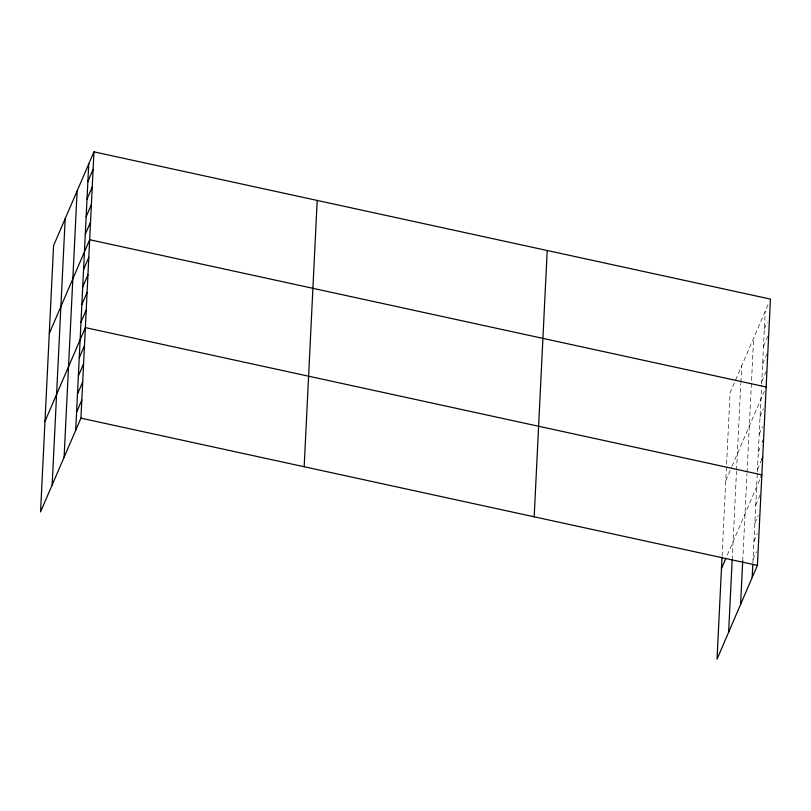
<?xml version="1.0" encoding="UTF-8"?>
<svg xmlns="http://www.w3.org/2000/svg" width="811" height="811" viewBox="0 0 811 811"><rect width="100%" height="100%" fill="white"/><g stroke="black" fill="none" stroke-linecap="round" stroke-linejoin="round"><path stroke-width="0.61" stroke-dasharray="4.05 3.04" d="M722.084 556.052L730.072 392.848L768.544 303.517M732.181 559.793L736.51 471.373M736.57 470.127L740.808 383.502M740.869 382.245L741.67 365.923M742.714 561.019L746.982 473.766M747.043 472.509L753.622 338.177M752.892 563.067L757.292 473.198M757.352 471.941L761.59 385.316M761.651 384.059L765.219 311.252M764.357 328.82L767.206 322.19M763.496 346.398L768.25 335.349M762.634 363.977L767.388 352.927M761.772 381.555L766.537 370.505M725.774 480.73L731.573 467.268M732.049 466.143L764.246 391.399M760.049 416.702L763.384 408.967M759.197 434.28L762.522 426.545M758.336 451.859L761.184 445.229M757.474 469.437L761.752 459.492M727.264 555.15L760.89 477.061M755.73 505.121L760.485 494.071M754.838 523.227L758.173 515.492M753.956 541.332L757.281 533.597M753.064 559.448L756.399 551.713"/><path stroke-width="1.22" d="M52.147 484.978L65.184 218.676M64.099 457.232L77.136 190.93M75.697 430.306L88.734 164.004M93.964 151.85L53.587 245.601L40.55 511.903L80.928 418.152L93.964 151.85L770.45 299.097L757.413 565.399L717.036 659.15L722.023 557.309M304.166 466.741L317.202 200.439M534.175 516.81L547.212 250.498M728.633 632.225L732.181 559.793M740.585 604.479L742.714 561.019M752.182 577.554L752.831 564.274M87.872 181.573L93.103 169.418M87.01 199.151L92.241 186.996M86.148 216.73L91.379 204.575M85.287 234.308L90.518 222.153M49.289 333.483L89.666 239.721L766.152 386.979M83.563 269.455L88.804 257.3M82.702 287.033L87.943 274.878M81.85 304.612L87.081 292.457M80.988 322.18L86.219 310.035M44.98 421.365L85.358 327.603L761.843 474.851L760.89 477.061M79.235 357.874L84.476 345.719M78.353 375.98L83.584 363.825M77.471 394.085L82.702 381.93M76.579 412.191L81.81 400.046M762.614 441.914L763.567 439.704M761.752 459.492L762.705 457.282M721.466 568.612L725.815 558.515M80.928 418.152L757.413 565.399"/></g></svg>
